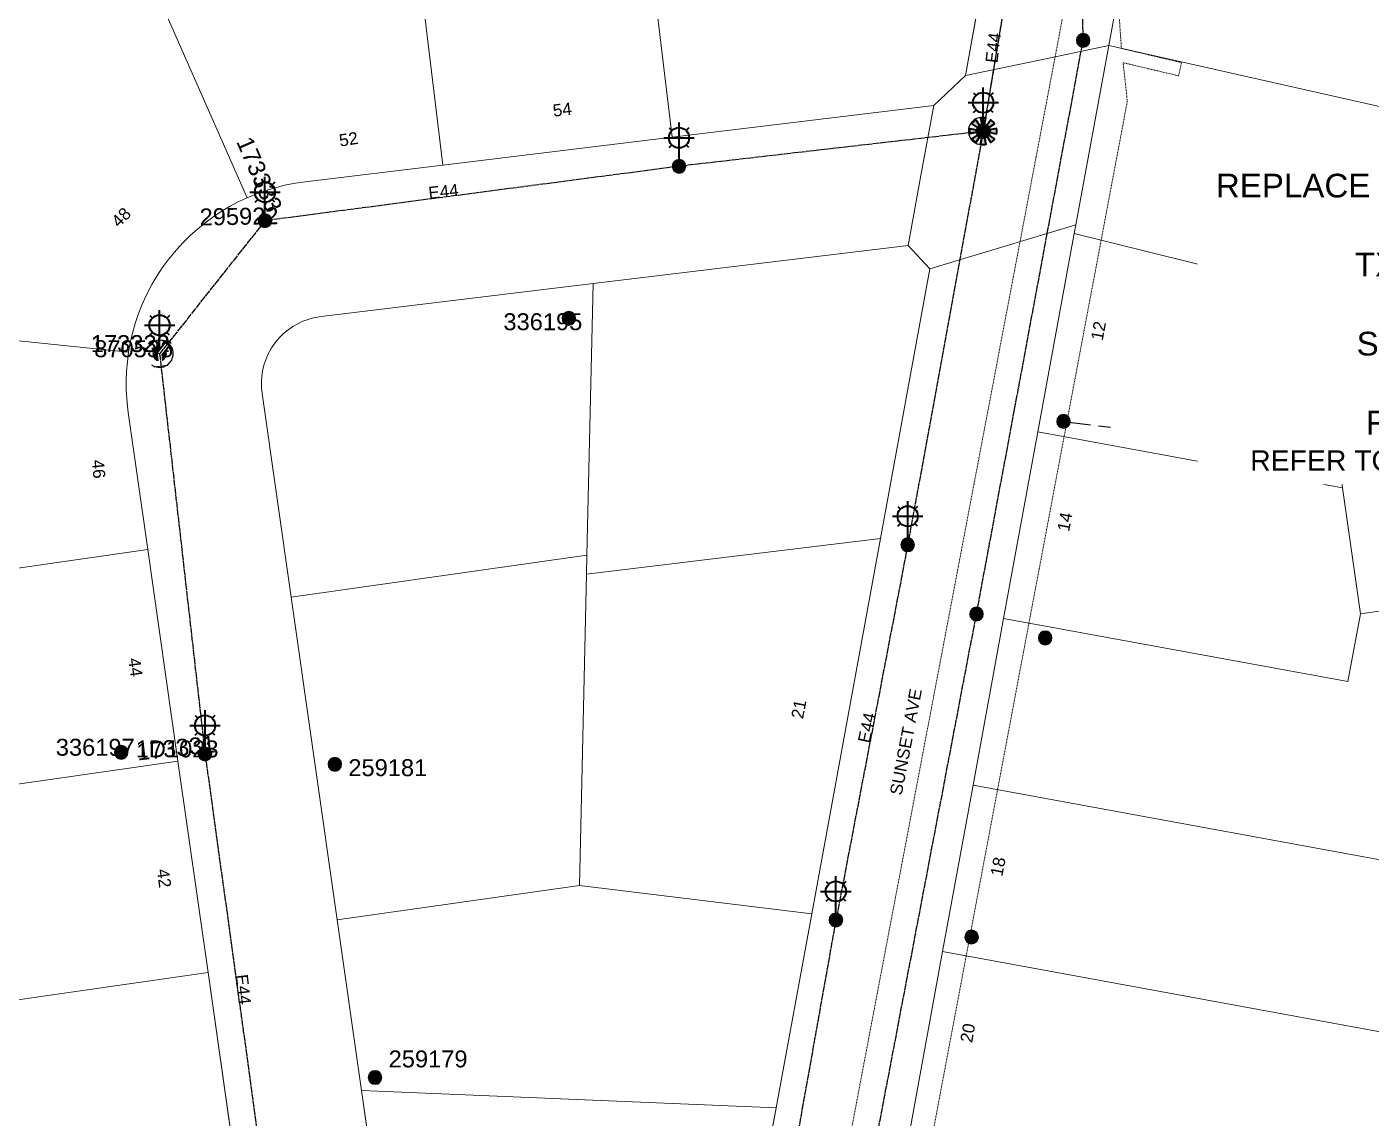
# Model space of a CAD drawing. Header units: metres. Extents: x 303026 to 304293, y 6173158 to 6174419.
# Drawn here: x 303304.7 to 303503.1, y 6173599.2 to 6173760.4 of the extents above; entities that cross this region are included whole.
import ezdxf
from ezdxf import colors
from ezdxf.entities.mleader import LeaderData, LeaderLine
from ezdxf.enums import TextEntityAlignment as Align
from ezdxf.math import Vec2, Vec3

# ---------------------------------------------------------------- set-up
doc = ezdxf.new("R2010")
doc.units = ezdxf.units.M
for name, pattern in [('Cable Exist OH', [1, 1, 0]), ('Cable Exist UG', [8.2, 4, -1.2, 1.8, -1.2]), ('HIDDEN', [0.375, 0.25, -0.125]), ('HIDDEN2', [0.1875, 0.125, -0.0625])]:
    doc.linetypes.add(name, pattern=pattern)
doc.layers.get('0').update_dxf_attribs({"color": 6})
for name, color, linetype, lineweight in [('Cadastre Buildings_SP_EXT', 9, 'Continuous', 5), ('Cadastre Land Parcels_SP_EXT', 9, 'Continuous', 5), ('Cadastre Other Property_SP_EXT', 9, 'HIDDEN', 5), ('Cadastre Roads_SP_EXT', 9, 'Continuous', 5)]:
    doc.layers.add(name, color=color, linetype=linetype, lineweight=lineweight)
for name, color, linetype in [('Equip_SP_SL_EXT', 7, 'Continuous'), ('Mains_HV_EXT', 7, 'Continuous'), ('Mains_LV_EXT', 7, 'Continuous'), ('Mains_SL_EXT', 7, 'Continuous'), ('Mains_TR_EXT', 7, 'Continuous'), ('Notes_SP_MISC', 7, 'Continuous'), ('SupportsOH_SP_TR_HV_LV_SL_EXT', 7, 'Continuous'), ('Trench_SP_EXT', 7, 'Continuous')]:
    doc.layers.add(name, color=color, linetype=linetype)
doc.styles.add('iecARIAL', font='arial.ttf', dxfattribs={"height": 2})
doc.styles.add('POLE_LABEL', font='arial.ttf')
doc.styles.get("Standard").update_dxf_attribs({"font": 'arial.ttf'})

# ---------------------------------------------------------------- blocks, each defined once
blk = doc.blocks.new('SL_LANTERN_EXT')
at = {"lineweight": 40}
for p, q in [((0, 1.97), (0, 6.47)), ((-2.25, 4.22), (2.25, 4.22)), ((-1.46, 5.68), (-1.06, 5.28)), ((1.46, 5.68), (1.06, 5.28)), ((-1.46, 2.76), (-1.06, 3.16)), ((0, 0), (0, 2.72)), ((1.46, 2.76), (1.06, 3.16))]:
    blk.add_line(p, q, dxfattribs=at)
blk.add_circle((0, 4.22), 1.5, dxfattribs=at)
at = {"style": 'iecARIAL', "flags": 8}
blk.add_attdef('ASSET_NUM', (1.5, 1.5), '', height=2.5, dxfattribs=at)
for tag, p, height, flags in [('OPERATING_VOLTAGE', (0.98, -1.65), 0.2, 9), ('ORIENTATION', (0.98, -1.85), 0.2, 9), ('OWNED_BY', (0.98, -2.05), 0.2, 9), ('CONSTRUCTED_VOLTAGE', (0.98, -0.65), 0.2, 9), ('CONTROL_TYPE', (0.98, -0.85), 0.2, 9), ('LANTERN_PURPOSE', (0.98, -1.05), 0.2, 9), ('LANTERN_TYPE', (0.98, -1.25), 0.2, 9), ('NO_PHASES', (0.98, -1.45), 0.2, 9), ('LNUMBER', (2.18, -3.25), 2.5, 8), ('STATE', (0.98, -2.25), 0.2, 9), ('USAGE', (0.98, -2.45), 0.2, 9), ('CEXIST', (0.98, -2.65), 0.2, 9), ('CNEW', (0.98, -2.85), 0.2, 9), ('CNUMBER', (0.98, -3.05), 0.2, 9), ('CREMOVE', (0.98, -3.25), 0.2, 9), ('CREPLACE', (0.98, -3.45), 0.2, 9), ('LKINGHEIGHT', (0.98, -3.65), 0.2, 9), ('LBRACKET', (0.98, -3.85), 0.2, 9), ('LBRACKETVOCAB', (0.98, -4.05), 0.2, 9), ('LCATEGORY', (0.98, -4.25), 0.2, 9), ('LCHARGE1', (0.98, -4.45), 0.2, 9), ('LCHARGE1PERCENT', (0.98, -4.65), 0.2, 9), ('LCHARGE2', (0.98, -4.85), 0.2, 9), ('LCHARGE2PERCENT', (0.98, -5.05), 0.2, 9), ('LCHARGE3', (0.98, -5.25), 0.2, 9), ('LCHARGE3PERCENT', (0.98, -5.45), 0.2, 9), ('LEXIST', (0.98, -5.65), 0.2, 9), ('LLAMP', (0.98, -5.85), 0.2, 9), ('LLAMPVOCAB', (0.98, -6.05), 0.2, 9), ('LMAST', (0.98, -6.25), 0.2, 9), ('LMASTVOCAB', (0.98, -6.45), 0.2, 9), ('LNEW', (0.98, -6.65), 0.2, 9), ('LANTNUMBER', (0.98, -6.85), 0.2, 9), ('LOUTREACH', (0.98, -7.25), 0.2, 9), ('LOUTREACHVOCAB', (0.98, -7.45), 0.2, 9), ('LRATECODE', (0.98, -7.65), 0.2, 9), ('LREMOVE', (0.98, -7.85), 0.2, 9), ('LREPLACE', (0.98, -8.05), 0.2, 9), ('STREETNAME', (0.98, -9.25), 0.2, 9), ('SUBURB', (0.98, -9.45), 0.2, 1), ('LTYPE', (0.98, -8.25), 0.2, 9), ('LTYPEVOCAB', (0.98, -8.45), 0.2, 9), ('LEGEND', (0.98, -8.65), 0.2, 9), ('LOCATION', (0.98, -8.85), 0.2, 9), ('NOTES', (0.98, -9.05), 0.2, 9)]:
    blk.add_attdef(tag, p, '', height=height, dxfattribs=dict(flags=flags))
blk = doc.blocks.new('SL_NIGHTWATCH_EXT')
at = {"lineweight": 40}
h = blk.add_hatch(color=256, dxfattribs=at)
h.paths.add_polyline_path([(0.39, 1.96, 0.098491), (-0.39, 1.96), (-0.2, 0.98, -0.098491), (0.19, 0.98)])
h.paths.add_polyline_path([(0.55, 0.83, -0.098491), (0.83, 0.56), (1.66, 1.11, 0.098491), (1.11, 1.66)])
h.paths.add_polyline_path([(0.98, 0.2, -0.098491), (0.98, -0.19), (1.96, -0.39, 0.098491), (1.96, 0.39)])
h.paths.add_polyline_path([(0.83, -0.55, -0.098491), (0.56, -0.83), (1.11, -1.66, 0.098491), (1.66, -1.11)])
h.paths.add_polyline_path([(-0.19, -0.98), (-0.39, -1.96, 0.098491), (0.39, -1.96), (0.2, -0.98, -0.098491)])
h.paths.add_polyline_path([(-0.83, -0.56), (-1.66, -1.11, 0.098491), (-1.11, -1.66), (-0.55, -0.83, -0.098491)])
h.paths.add_polyline_path([(-0.98, 0.19), (-1.96, 0.39, 0.098491), (-1.96, -0.39), (-0.98, -0.2, -0.098491)])
h.paths.add_polyline_path([(-1.11, 1.66, 0.098491), (-1.66, 1.11), (-0.83, 0.55, -0.098491), (-0.56, 0.83)])
for p, q in [((-1.16, 1.63), (-1.16, 1.63, 0)), ((-1.1, 1.64), (-1.1, 1.64, 0)), ((1.08, 1.63), (1.08, 1.63, 0)), ((-0.86, -0.57), (-0.86, -0.57, 0)), ((0.82, -0.57), (0.82, -0.57, 0)), ((1.13, -1.65), (1.13, -1.65, 0)), ((1.96, -0.37), (1.96, -0.37, 0))]:
    blk.add_line(p, q, dxfattribs=at)
for points in [[(-0.2, 0.98, -0.098491), (0.19, 0.98), (0.39, 1.96, 0.098491), (-0.39, 1.96)], [(-0.98, 0.19, 0.098491), (-0.98, -0.2), (-1.96, -0.39, -0.098491), (-1.96, 0.39)], [(-0.56, 0.83, 0.098491), (-0.83, 0.55), (-1.66, 1.11, -0.098491), (-1.11, 1.66)], [(0.83, 0.56), (1.66, 1.11, 0.098491), (1.11, 1.66), (0.55, 0.83, -0.098491)], [(0.98, -0.19), (1.96, -0.39, 0.098491), (1.96, 0.39), (0.98, 0.2, -0.098491)], [(-0.83, -0.56, 0.098491), (-0.55, -0.83), (-1.11, -1.66, -0.098491), (-1.66, -1.11)], [(0.2, -0.98), (0.39, -1.96, -0.098491), (-0.39, -1.96), (-0.19, -0.98, 0.098491)], [(0.56, -0.83), (1.11, -1.66, 0.098491), (1.66, -1.11), (0.83, -0.55, -0.098491)]]:
    blk.add_lwpolyline(points, format="xyb", close=True, dxfattribs=at)
blk.add_circle((0, 0), 1, dxfattribs=at)
blk = doc.blocks.new('POLE_EXT')
blk.add_hatch(color=256).paths.add_polyline_path([(-1, 0, 1), (1, 0, 1)])
blk.add_lwpolyline([(-1, 0, 1), (1, 0, 1)], format="xyb", close=True)
for tag, height, flags, p in [('pNumber', 2.5, 8, (-17.84, 2.07)), ('OWNED_BY', 0.2, 9, (1.35, -0.4)), ('SPECIAL_USE', 0.2, 9, (1.35, -0.8)), ('STATE', 0.2, 9, (1.35, -1)), ('cLV', 0.2, 9, (1.35, -1.4)), ('hDepth', 0.2, 9, (1.35, -1.6)), ('hDia', 0.2, 9, (1.35, -1.8)), ('cHV', 0.2, 9, (1.35, -2)), ('PARENT', 0.2, 9, (1.35, -0.6)), ('USAGE', 0.2, 9, (1.35, -1.2)), ('cLinedev', 0.2, 9, (1.35, -3.4)), ('pExisting', 0.2, 9, (1.35, -3.8)), ('LBRACKET', 0.2, 9, (1.35, -2.2)), ('LExisting', 0.2, 9, (1.35, -2.4)), ('LANTNUMBER', 0.2, 9, (1.35, -2.6)), ('LOther', 0.2, 9, (1.35, -2.8)), ('LRemove', 0.2, 9, (1.35, -3)), ('LEGEND', 0.2, 9, (1.35, -3.2)), ('LOCATION', 0.2, 9, (1.35, -3.6)), ('PFNUMBER', 0.2, 9, (1.35, -4)), ('pFooting', 0.2, 9, (1.35, -4.4)), ('pNew', 0.2, 9, (1.35, -4.6)), ('pRelocate', 0.2, 9, (1.35, -5)), ('pRemove', 0.2, 9, (1.35, -5.2)), ('pReplace', 0.2, 9, (1.35, -5.4)), ('pStay', 0.2, 9, (1.35, -5.6)), ('pType', 0.2, 9, (1.35, -5.8)), ('cspan', 0.2, 9, (1.35, -6)), ('NEWPFNUMBER', 0.2, 9, (1.35, -4.2)), ('STREETNAME', 0.2, 9, (1.35, -6.2)), ('SUBURB', 0.2, 9, (1.35, -6.4)), ('OPERATED_BY', 0.2, 9, (1.36, -7.01)), ('NOTES', 0.2, 9, (1.35, -6.6)), ('MAINTAINED_BY', 0.2, 9, (1.36, -6.81))]:
    blk.add_attdef(tag, text='', height=height, dxfattribs=dict(flags=flags)).set_placement(p, align=Align.MIDDLE_LEFT)
at = {"style": 'POLE_LABEL'}
for tag, height, flags, p in [('ASSET_NUM', 2.5, 8, (2, 2)), ('STRUCTURE_PLANT_NUMBER', 0.2, 9, (1.35, 0.03)), ('STREET_CODE', 0.2, 9, (1.35, -0.2))]:
    blk.add_attdef(tag, text='', height=height, dxfattribs=dict(at, flags=flags)).set_placement(p, align=Align.MIDDLE_LEFT)
at = {"flags": 1}
blk.add_attdef('Z', (1.35, -7.33), '', height=0.2, dxfattribs=at)
blk = doc.blocks.new('End Shackle_EXT')
at = {"flags": 9}
for tag, p in [('USAGE', (0, -1.4)), ('NOTES', (0, -1.6))]:
    blk.add_attdef(tag, text='', height=0.2, dxfattribs=at).set_placement(p, align=Align.MIDDLE_LEFT)
blk.add_wipeout([(0, 0.25), (1.81, 0.25), (1.82, -0.25), (0, -0.25)])
blk.add_line((1.81, -1), (1.81, 1))
at = {"flags": 1}
blk.add_attdef('Z', (0, 0), '', height=0.2, dxfattribs=at)
at = {"flags": 9}
for tag, p in [('CONNECTOR_TYPE', (0, 0)), ('CONSTRUCTED_VOLTAGE', (0, -0.2)), ('OPERATING_VOLTAGE', (0, -0.6)), ('ORIENTATION', (0, -0.8)), ('OWNED_BY', (0, -1)), ('STATE', (0, -1.2)), ('NO_PHASES', (0, -0.4))]:
    blk.add_attdef(tag, text='', height=0.2, dxfattribs=at).set_placement(p, align=Align.MIDDLE_LEFT)

msp = doc.modelspace()

# ---------------------------------------------------------------- linework, layer by layer
at = {"layer": 'Cadastre Buildings_SP_EXT', "linetype": 'Continuous'}
for p, q in [((303518.77, 6173676.16), (303501.57, 6173673.71)), ((303448.88, 6173673.02), (303444.38, 6173648.43)), ((303499.73, 6173663.7), (303448.88, 6173673.02)), ((303501.57, 6173673.71), (303499.73, 6173663.7)), ((303444.38, 6173648.43), (303521.33, 6173634.31))]:
    msp.add_line(p, q, dxfattribs=at)
for points in [[(303438.59, 6173748.77), (303443.27, 6173753.19), (303446.94, 6173773.76), (303406.26, 6173789.5), (303393.97, 6173793.73), (303399.95, 6173744.09), (303438.59, 6173748.77)], [(303430.71, 6173684.82), (303438.01, 6173724.67), (303434.77, 6173728.12), (303388.29, 6173722.48), (303387.36, 6173682.4), (303387.3, 6173679.55), (303430.71, 6173684.82)], [(303387.36, 6173682.4), (303388.29, 6173722.48), (303348.11, 6173717.61), (303347.56, 6173717.53), (303347.01, 6173717.42), (303346.2, 6173717.2), (303345.41, 6173716.91), (303344.65, 6173716.56), (303343.92, 6173716.14), (303343.23, 6173715.66), (303342.58, 6173715.12), (303341.99, 6173714.54), (303341.44, 6173713.9), (303340.79, 6173712.98), (303340.26, 6173712), (303339.93, 6173711.23), (303339.67, 6173710.43), (303339.48, 6173709.61), (303339.36, 6173708.78), (303339.3, 6173707.95), (303339.32, 6173707.11), (303339.41, 6173706.27), (303343.7, 6173676.17), (303387.36, 6173682.4)], [(303386.24, 6173633.61), (303387.3, 6173679.55), (303387.36, 6173682.4), (303343.7, 6173676.17), (303350.5, 6173628.52), (303386.24, 6173633.61)], [(303420.55, 6173629.42), (303386.24, 6173633.61), (303350.5, 6173628.52), (303354.09, 6173603.31), (303415.3, 6173600.75), (303420.55, 6173629.42)], [(303335.87, 6173589.49), (303331.41, 6173620.73), (303282, 6173613.66), (303282.21, 6173612.18), (303284.4, 6173596.79), (303286.45, 6173582.43), (303335.87, 6173589.49)]]:
    msp.add_lwpolyline(points, close=True, dxfattribs=at)
at = {"layer": 'Cadastre Land Parcels_SP_EXT', "linetype": 'Continuous'}
for p, q in [((303468.21, 6173778.31), (303464.42, 6173757.65)), ((303464.42, 6173757.65), (303459.54, 6173731.15)), ((303516.19, 6173745.93), (303464.42, 6173757.65)), ((303464.42, 6173757.65), (303516.19, 6173745.93)), ((303459.54, 6173731.15), (303459.31, 6173729.87)), ((303459.31, 6173729.87), (303453.93, 6173700.57)), ((303459.31, 6173729.87), (303482.15, 6173724.22)), ((303482.15, 6173724.22), (303459.31, 6173729.87)), ((303482.15, 6173724.22), (303494.81, 6173721.09)), ((303494.81, 6173721.09), (303482.15, 6173724.22)), ((303511.07, 6173723.42), (303494.81, 6173721.09)), ((303494.81, 6173721.09), (303511.07, 6173723.42)), ((303494.81, 6173721.09), (303498.92, 6173692.32)), ((303498.92, 6173692.32), (303494.81, 6173721.09)), ((303494.81, 6173721.09), (303494.81, 6173721.09)), ((303453.93, 6173700.57), (303448.88, 6173673.02)), ((303498.92, 6173692.32), (303453.93, 6173700.57)), ((303453.93, 6173700.57), (303498.92, 6173692.32)), ((303498.92, 6173692.32), (303501.57, 6173673.71)), ((303501.57, 6173673.71), (303498.92, 6173692.32)), ((303501.57, 6173673.71), (303518.77, 6173676.16)), ((303448.88, 6173673.02), (303499.73, 6173663.7)), ((303499.73, 6173663.7), (303501.57, 6173673.71)), ((303501.57, 6173673.71), (303501.57, 6173673.71)), ((303444.38, 6173648.43), (303439.87, 6173623.84)), ((303521.33, 6173634.31), (303444.38, 6173648.43)), ((303439.87, 6173623.84), (303435.36, 6173599.25)), ((303520.84, 6173608.99), (303439.87, 6173623.84)), ((303439.87, 6173623.84), (303520.84, 6173608.99))]:
    msp.add_line(p, q, dxfattribs=at)
for points in [[(303399.95, 6173744.09), (303393.97, 6173793.73), (303360.1, 6173789.61), (303366.07, 6173739.98), (303399.95, 6173744.09)], [(303338.49, 6173735.69), (303339.81, 6173736.17), (303341.15, 6173736.59), (303342.97, 6173737.04), (303344.35, 6173737.31), (303345.75, 6173737.51), (303366.07, 6173739.98), (303360.1, 6173789.61), (303315.57, 6173784.19), (303337.19, 6173735.15), (303338.49, 6173735.69)], [(303322.51, 6173683.19), (303319.62, 6173703.45), (303319.46, 6173704.85), (303319.34, 6173706.72), (303319.32, 6173708.12), (303319.38, 6173709.53), (303319.5, 6173710.93), (303319.68, 6173712.33), (303267.16, 6173717.77), (303268.91, 6173705.43), (303271.15, 6173689.74), (303273.09, 6173676.12), (303322.51, 6173683.19)], [(303430.71, 6173684.82), (303387.3, 6173679.55), (303386.24, 6173633.61), (303420.55, 6173629.42), (303430.71, 6173684.82)], [(303326.96, 6173651.96), (303322.51, 6173683.19), (303273.09, 6173676.12), (303273.35, 6173674.35), (303275.54, 6173658.96), (303277.54, 6173644.89), (303326.96, 6173651.96)], [(303331.41, 6173620.73), (303326.96, 6173651.96), (303277.54, 6173644.89), (303277.78, 6173643.27), (303279.97, 6173627.88), (303282, 6173613.66), (303331.41, 6173620.73)], [(303415.3, 6173600.75), (303354.09, 6173603.31), (303358.44, 6173572.76), (303409.77, 6173570.62), (303415.3, 6173600.75)]]:
    msp.add_lwpolyline(points, close=True, dxfattribs=at)
msp.add_lwpolyline([(303267.16, 6173717.77), (303319.68, 6173712.33), (303319.94, 6173713.75), (303319.94, 6173713.75), (303320.26, 6173715.17), (303320.66, 6173716.57), (303321.12, 6173717.94), (303321.65, 6173719.29), (303322.24, 6173720.62), (303323.13, 6173722.34), (303323.87, 6173723.59), (303324.66, 6173724.8), (303325.52, 6173725.98), (303326.75, 6173727.47), (303327.73, 6173728.54), (303328.76, 6173729.56), (303329.84, 6173730.53), (303330.97, 6173731.45), (303332.14, 6173732.31), (303333.35, 6173733.11), (303334.59, 6173733.85), (303335.87, 6173734.54), (303337.19, 6173735.15), (303315.57, 6173784.19)], dxfattribs=at)
at = {"layer": 'Cadastre Other Property_SP_EXT', "linetype": 'HIDDEN2'}
for p, q in [((303466.28, 6173757.22), (303461.92, 6173819.53)), ((303457.86, 6173763.18), (303407.47, 6173497.83)), ((303475.16, 6173755.11), (303466.28, 6173757.22)), ((303467.15, 6173749.39), (303466.53, 6173755.1)), ((303466.53, 6173755.1), (303474.7, 6173753.16)), ((303474.7, 6173753.16), (303475.16, 6173755.11)), ((303421.16, 6173505.44), (303467.15, 6173749.39))]:
    msp.add_line(p, q, dxfattribs=at)
at = {"layer": 'Cadastre Roads_SP_EXT', "linetype": 'Continuous'}
for p, q in [((303464.42, 6173757.65), (303468.21, 6173778.31)), ((303446.94, 6173773.76), (303443.27, 6173753.19)), ((303453.95, 6173755.44), (303464.42, 6173757.65)), ((303443.27, 6173753.19), (303453.95, 6173755.44)), ((303453.95, 6173755.44), (303453.95, 6173755.44)), ((303438.59, 6173748.77), (303399.95, 6173744.09)), ((303436.68, 6173738.44), (303438.59, 6173748.77)), ((303399.95, 6173744.09), (303366.07, 6173739.98)), ((303366.07, 6173739.98), (303345.75, 6173737.51)), ((303434.77, 6173728.12), (303436.68, 6173738.44)), ((303339.81, 6173736.17), (303338.49, 6173735.69)), ((303341.15, 6173736.59), (303339.81, 6173736.17)), ((303342.97, 6173737.04), (303341.15, 6173736.59)), ((303344.35, 6173737.31), (303342.97, 6173737.04)), ((303345.75, 6173737.51), (303344.35, 6173737.31)), ((303335.87, 6173734.54), (303334.59, 6173733.85)), ((303337.19, 6173735.15), (303335.87, 6173734.54)), ((303338.49, 6173735.69), (303337.19, 6173735.15)), ((303332.14, 6173732.31), (303330.97, 6173731.45)), ((303333.35, 6173733.11), (303332.14, 6173732.31)), ((303334.59, 6173733.85), (303333.35, 6173733.11)), ((303329.84, 6173730.53), (303328.76, 6173729.56)), ((303330.97, 6173731.45), (303329.84, 6173730.53)), ((303459.54, 6173731.15), (303448.76, 6173727.91)), ((303459.31, 6173729.87), (303459.54, 6173731.15)), ((303327.73, 6173728.54), (303326.75, 6173727.47)), ((303328.76, 6173729.56), (303327.73, 6173728.54)), ((303453.93, 6173700.57), (303459.31, 6173729.87)), ((303326.75, 6173727.47), (303325.52, 6173725.98)), ((303388.29, 6173722.48), (303434.77, 6173728.12)), ((303448.76, 6173727.91), (303438.01, 6173724.67)), ((303324.66, 6173724.8), (303323.87, 6173723.59)), ((303325.52, 6173725.98), (303324.66, 6173724.8)), ((303438.01, 6173724.67), (303430.71, 6173684.82)), ((303323.13, 6173722.34), (303322.24, 6173720.62)), ((303323.87, 6173723.59), (303323.13, 6173722.34)), ((303348.11, 6173717.61), (303388.29, 6173722.48)), ((303322.24, 6173720.62), (303321.65, 6173719.29)), ((303321.65, 6173719.29), (303321.12, 6173717.94)), ((303320.66, 6173716.57), (303320.26, 6173715.17)), ((303321.12, 6173717.94), (303320.66, 6173716.57)), ((303343.92, 6173716.14), (303344.65, 6173716.56)), ((303344.65, 6173716.56), (303345.41, 6173716.91)), ((303345.41, 6173716.91), (303346.2, 6173717.2)), ((303346.2, 6173717.2), (303347.01, 6173717.42)), ((303347.01, 6173717.42), (303347.56, 6173717.53)), ((303347.56, 6173717.53), (303348.11, 6173717.61)), ((303320.26, 6173715.17), (303319.94, 6173713.75)), ((303341.44, 6173713.9), (303341.99, 6173714.54)), ((303341.99, 6173714.54), (303342.58, 6173715.12)), ((303342.58, 6173715.12), (303343.23, 6173715.66)), ((303343.23, 6173715.66), (303343.92, 6173716.14)), ((303319.94, 6173713.75), (303319.68, 6173712.33)), ((303340.26, 6173712), (303340.79, 6173712.98)), ((303340.79, 6173712.98), (303341.44, 6173713.9)), ((303319.5, 6173710.93), (303319.38, 6173709.53)), ((303319.68, 6173712.33), (303319.5, 6173710.93)), ((303339.48, 6173709.61), (303339.67, 6173710.43)), ((303339.67, 6173710.43), (303339.93, 6173711.23)), ((303339.93, 6173711.23), (303340.26, 6173712)), ((303319.38, 6173709.53), (303319.32, 6173708.12)), ((303339.3, 6173707.95), (303339.36, 6173708.78)), ((303339.36, 6173708.78), (303339.48, 6173709.61)), ((303319.32, 6173708.12), (303319.34, 6173706.72)), ((303319.34, 6173706.72), (303319.46, 6173704.85)), ((303339.32, 6173707.11), (303339.3, 6173707.95)), ((303339.41, 6173706.27), (303339.32, 6173707.11)), ((303319.46, 6173704.85), (303319.62, 6173703.45)), ((303343.7, 6173676.17), (303339.41, 6173706.27)), ((303319.62, 6173703.45), (303322.51, 6173683.19)), ((303448.88, 6173673.02), (303453.93, 6173700.57)), ((303430.71, 6173684.82), (303420.55, 6173629.42)), ((303322.51, 6173683.19), (303326.96, 6173651.96)), ((303350.5, 6173628.52), (303343.7, 6173676.17)), ((303444.38, 6173648.43), (303448.88, 6173673.02)), ((303326.96, 6173651.96), (303331.41, 6173620.73)), ((303439.87, 6173623.84), (303444.38, 6173648.43)), ((303420.55, 6173629.42), (303415.3, 6173600.75)), ((303354.09, 6173603.31), (303350.5, 6173628.52)), ((303435.36, 6173599.25), (303439.87, 6173623.84)), ((303331.41, 6173620.73), (303335.87, 6173589.49)), ((303358.44, 6173572.76), (303354.09, 6173603.31)), ((303415.3, 6173600.75), (303409.77, 6173570.62)), ((303430.58, 6173573.2), (303435.36, 6173599.25))]:
    msp.add_line(p, q, dxfattribs=at)
at = {"layer": 'Mains_HV_EXT', "linetype": 'Cable Exist OH'}
msp.add_line((303450.32, 6173771.76), (303445.88, 6173744.98), dxfattribs=at)
msp.add_lwpolyline([(303445.88, 6173744.98), (303434.72, 6173683.9), (303424.12, 6173628.51), (303413.68, 6173570.01), (303406.99, 6173521.72)], dxfattribs=at)
at = {"layer": 'Mains_LV_EXT', "linetype": 'Cable Exist OH'}
for points in [[(303449.7, 6173768.05), (303445.88, 6173744.98)], [(303445.88, 6173744.98), (303400.96, 6173739.8)], [(303445.88, 6173744.98), (303434.72, 6173683.9)], [(303400.96, 6173739.8), (303339.82, 6173731.76)], [(303434.72, 6173683.9), (303424.12, 6173628.51)], [(303330.97, 6173653.02), (303339.59, 6173590.6)], [(303424.12, 6173628.51), (303413.68, 6173570.01)]]:
    msp.add_lwpolyline(points, dxfattribs=at)
at = {"layer": 'Mains_LV_EXT', "linetype": 'Continuous'}
for points in [[(303446.08, 6173746.97, 1.052659), (303445.49, 6173743.01)], [(303323.08, 6173710.5, 2.218525), (303322.81, 6173713.49)]]:
    msp.add_lwpolyline(points, format="xyb", dxfattribs=at)
at = {"layer": 'Mains_SL_EXT', "linetype": 'Cable Exist OH'}
msp.add_line((303450.32, 6173771.76), (303445.88, 6173744.98), dxfattribs=at)
for points in [[(303445.88, 6173744.98), (303400.96, 6173739.8)], [(303445.88, 6173744.98), (303434.72, 6173683.9)], [(303400.96, 6173739.8), (303339.82, 6173731.76)], [(303434.72, 6173683.9), (303424.12, 6173628.51)], [(303330.97, 6173653.02), (303339.59, 6173590.6)], [(303424.12, 6173628.51), (303413.68, 6173570.01)]]:
    msp.add_lwpolyline(points, dxfattribs=at)
at = {"layer": 'Mains_TR_EXT', "linetype": 'Cable Exist OH'}
for p, q in [((303460.63, 6173758.39), (303459.37, 6173820.14)), ((303444.88, 6173673.68), (303460.63, 6173758.39)), ((303427.92, 6173584.63), (303444.88, 6173673.68))]:
    msp.add_line(p, q, dxfattribs=at)
at = {"layer": 'Trench_SP_EXT', "linetype": 'Cable Exist UG'}
msp.add_line((303457.72, 6173702.13), (303465.31, 6173701.19), dxfattribs=at)

# ---------------------------------------------------------------- block references
at = {"layer": 'Equip_SP_SL_EXT'}
for name, p in [('SL_LANTERN_EXT', (303445.88, 6173744.98)), ('SL_LANTERN_EXT', (303400.96, 6173739.8)), ('SL_NIGHTWATCH_EXT', (303445.88, 6173744.98)), ('SL_LANTERN_EXT', (303434.72, 6173683.9)), ('SL_LANTERN_EXT', (303424.12, 6173628.51))]:
    msp.add_blockref(name, p, dxfattribs=at)
ref = msp.add_blockref('SL_LANTERN_EXT', (303339.82, 6173731.76), dxfattribs=at)
ref.add_attrib('ASSET_NUM', '173333', dxfattribs={"layer": '0', "height": 2.5, "rotation": 293.3662, "style": 'iecARIAL'}).set_placement((303341.32, 6173733.26), align=Align.MIDDLE_RIGHT)
ref = msp.add_blockref('SL_LANTERN_EXT', (303324.26, 6173712.11), dxfattribs=at)
ref.add_attrib('ASSET_NUM', '173332', dxfattribs={"layer": '0', "height": 2.5, "rotation": 359.9926, "style": 'iecARIAL'}).set_placement((303325.76, 6173713.62), align=Align.MIDDLE_RIGHT)
ref = msp.add_blockref('SL_LANTERN_EXT', (303324.26, 6173712.11), dxfattribs=at)
ref.add_attrib('ASSET_NUM', '173320', dxfattribs={"layer": '0', "height": 2.5, "rotation": 0.0329, "style": 'iecARIAL'}).set_placement((303325.76, 6173713.62), align=Align.MIDDLE_RIGHT)
ref = msp.add_blockref('SL_LANTERN_EXT', (303330.97, 6173653.02), dxfattribs=at)
ref.add_attrib('ASSET_NUM', '173331', dxfattribs={"layer": '0', "height": 2.5, "rotation": 6.0005, "style": 'iecARIAL'}).set_placement((303332.47, 6173654.52), align=Align.MIDDLE_RIGHT)
at = {"layer": 'SupportsOH_SP_TR_HV_LV_SL_EXT'}
for p in [(303460.63, 6173758.39), (303445.88, 6173744.98), (303400.96, 6173739.8), (303457.72, 6173702.13), (303434.72, 6173683.9), (303444.88, 6173673.68), (303455.02, 6173670.16), (303424.12, 6173628.51), (303444.16, 6173625.99)]:
    msp.add_blockref('POLE_EXT', p, dxfattribs=at)
ref = msp.add_blockref('POLE_EXT', (303339.82, 6173731.76), dxfattribs=at)
ref.add_attrib('ASSET_NUM', '295922', dxfattribs={"layer": '0', "height": 2.5, "rotation": 1, "style": 'POLE_LABEL'}).set_placement((303341.82, 6173732.51), align=Align.MIDDLE_RIGHT)
ref = msp.add_blockref('POLE_EXT', (303384.68, 6173717.35), dxfattribs=at)
ref.add_attrib('ASSET_NUM', '336195', dxfattribs={"layer": '0', "height": 2.5, "style": 'POLE_LABEL'}).set_placement((303386.68, 6173718.1), align=Align.TOP_RIGHT)
ref = msp.add_blockref('POLE_EXT', (303324.26, 6173712.11), dxfattribs=at)
ref.add_attrib('ASSET_NUM', '870536', dxfattribs={"layer": '0', "height": 2.5, "style": 'POLE_LABEL'}).set_placement((303326.26, 6173712.86), align=Align.MIDDLE_RIGHT)
ref = msp.add_blockref('POLE_EXT', (303318.59, 6173653.26), dxfattribs=at)
ref.add_attrib('ASSET_NUM', '336197', dxfattribs={"layer": '0', "height": 2.5, "style": 'POLE_LABEL'}).set_placement((303320.59, 6173654.01), align=Align.MIDDLE_RIGHT)
ref = msp.add_blockref('POLE_EXT', (303330.97, 6173653.02), dxfattribs=at)
ref.add_attrib('ASSET_NUM', '1D1023', dxfattribs={"layer": '0', "height": 2.5, "style": 'POLE_LABEL'}).set_placement((303332.97, 6173653.77), align=Align.MIDDLE_RIGHT)
ref = msp.add_blockref('POLE_EXT', (303350.13, 6173651.5), dxfattribs=at)
ref.add_attrib('ASSET_NUM', '259181', dxfattribs={"layer": '0', "height": 2.5, "style": 'POLE_LABEL'}).set_placement((303352.13, 6173652.25), align=Align.TOP_LEFT)
ref = msp.add_blockref('POLE_EXT', (303356.08, 6173605.24), dxfattribs=at)
ref.add_attrib('ASSET_NUM', '259179', dxfattribs={"layer": '0', "height": 2.5, "style": 'POLE_LABEL'}).set_placement((303358.08, 6173605.99), align=Align.BOTTOM_LEFT)

# ---------------------------------------------------------------- texts
at = {"layer": 'Cadastre Land Parcels_SP_EXT'}
for s, rotation, p in [('54', 6.563, (303382.43, 6173747.12)), ('52', 9.002, (303350.92, 6173742.7)), ('48', 45.0107, (303318.23, 6173730.66)), ('12', 79.1227, (303463.5, 6173713.97)), ('46', 275.2, (303314.24, 6173696.41)), ('14', 79.0775, (303458.54, 6173685.76)), ('44', 277.6, (303319.62, 6173667.09)), ('21', 79.16, (303419.26, 6173658.1)), ('18', 79.0749, (303448.68, 6173634.85)), ('42', 277.6, (303323.85, 6173635.93)), ('20', 79.8919, (303444.23, 6173610.29))]:
    msp.add_text(s, height=1.8, rotation=rotation, dxfattribs=at).set_placement(p)
at = {"layer": 'Cadastre Roads_SP_EXT'}
msp.add_text('SUNSET AVE', height=1.8, rotation=79.1227, dxfattribs=at).set_placement((303433.83, 6173646.83))
at = {"layer": 'Mains_LV_EXT'}
for rotation, p in [(83.3899, (303447.97, 6173754.98)), (6.3646, (303364.05, 6173734.95)), (78.068, (303429.1, 6173654.53)), (276.6899, (303335.48, 6173620.37))]:
    msp.add_text('E44', height=1.8, rotation=rotation, dxfattribs=at).set_placement(p)

# ---------------------------------------------------------------- next in the draw order: block references
at = {"layer": 'Mains_HV_EXT', "rotation": 51.62409265117717}
msp.add_blockref('End Shackle_EXT', (303324.26, 6173712.11), dxfattribs=at)

# ---------------------------------------------------------------- next in the draw order: leaders
at = {"layer": 'Notes_SP_MISC', "color": 7, "linetype": 'Continuous'}
ml = msp.add_multileader_mtext('Standard', dxfattribs=at)
ml.set_content('{\\H0.875x;REPLACE SUB 42345 WITH NEW PAD SUB \\PHV SWG SIEMENS RT\\PTX - 315kVA 3ɸ 11kV FR3\\PLV SWG CAT 2 FIF\\PSIZE 14 STEEL CUBICLE\\PCONCRETE PLINTH\\PREPLACE EARTH GRID}\\P{\\H0.75x;REFER TO NOTE 17 AND EARTHING DETAIL}', color=7)
ml.set_leader_properties()
ml.build(insert=Vec2(0, 0))
ml.multileader.update_dxf_attribs({"has_text_frame": 1, "dogleg_length": 4})
ctx = ml.context
ctx.base_point, ctx.plane_origin = Vec3(303478.53, 6173736.67), Vec3(303744.35, 6173650.24)
ctx.text_align_type = 1
notes = []
notes.append((ctx, [(1, (1, 1, 0), (303584.52, 6173736.67), (-1, 0), 4, [(0, [(303612.68, 6173713.09)], 0, [])])]))
ctx.mtext.insert, ctx.mtext.alignment, ctx.mtext.flow_direction = Vec3(303529.53, 6173738.7), 2, 5
ctx.mtext.has_bg_fill, ctx.mtext.bg_color, ctx.mtext.bg_scale_factor, ctx.mtext.bg_transparency, ctx.mtext.use_window_bg_color = 1, -1027028792, 1.5, 0, 1
for ctx, leaders in notes:
    for number, flags, end, landing, length, lines in leaders:
        leader = LeaderData()
        leader.index, (leader.has_last_leader_line, leader.has_dogleg_vector, leader.attachment_direction) = number, flags
        leader.last_leader_point, leader.dogleg_vector, leader.dogleg_length = Vec3(end), Vec3(landing), length
        for number, points, colour, breaks in lines:
            line = LeaderLine()
            line.index, line.vertices, line.color, line.breaks = number, Vec3.list(points), colors.encode_raw_color(colour), breaks
            leader.lines.append(line)
        ctx.leaders.append(leader)

# ---------------------------------------------------------------- next in the draw order: block references
at = {"layer": 'Mains_HV_EXT', "rotation": 276.4773308572705}
msp.add_blockref('End Shackle_EXT', (303324.26, 6173712.11), dxfattribs=at)

# ---------------------------------------------------------------- next in the draw order: linework, layer by layer
at = {"layer": 'Mains_HV_EXT', "linetype": 'Cable Exist OH'}
for points in [[(303445.88, 6173744.98), (303400.96, 6173739.8), (303339.82, 6173731.76), (303324.26, 6173712.11)], [(303324.26, 6173712.11), (303330.97, 6173653.02), (303339.59, 6173590.6), (303349.45, 6173530.75), (303369.89, 6173516.48), (303406.99, 6173521.72)]]:
    msp.add_lwpolyline(points, dxfattribs=at)
at = {"layer": 'Mains_LV_EXT', "linetype": 'Cable Exist OH'}
for points in [[(303339.82, 6173731.76), (303324.26, 6173712.11)], [(303324.26, 6173712.11), (303330.97, 6173653.02)]]:
    msp.add_lwpolyline(points, dxfattribs=at)
at = {"layer": 'Mains_SL_EXT', "linetype": 'Cable Exist OH'}
for points in [[(303339.82, 6173731.76), (303324.26, 6173712.11)], [(303324.26, 6173712.11), (303330.97, 6173653.02)]]:
    msp.add_lwpolyline(points, dxfattribs=at)

doc.saveas('drawing.dxf')
